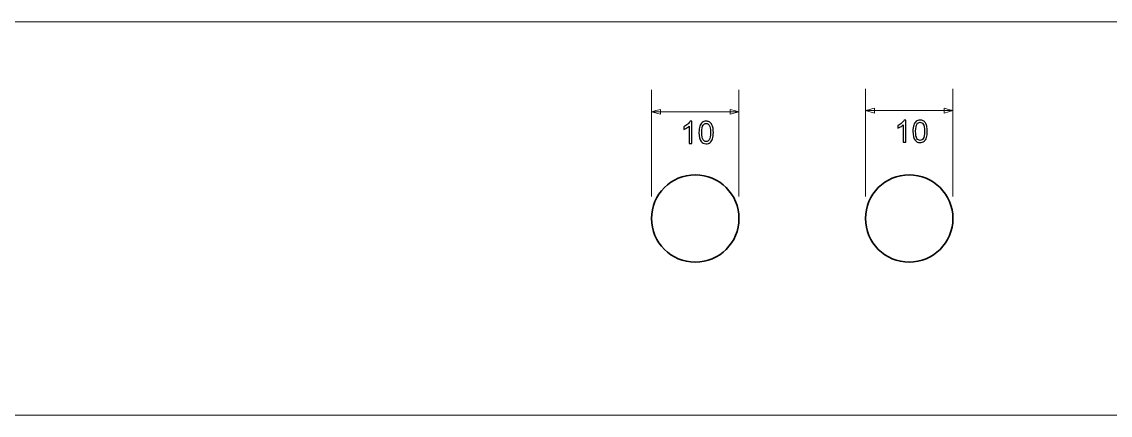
# Model space of a CAD drawing. Header units: millimetres. Extents: x -202 to 277, y -231 to 44.
# Drawn here: x -85.5 to 38.9, y -230.6 to -185.6 of the extents above; entities that cross this region are included whole.
import ezdxf

# ---------------------------------------------------------------- set-up
doc = ezdxf.new("R2010")
doc.units = ezdxf.units.MM
doc.header["$MEASUREMENT"] = 0
doc.layers.add('Chassi', color=7, linetype='Continuous')
doc.layers.add('Medidas', color=7, linetype='Continuous')

msp = doc.modelspace()

# ---------------------------------------------------------------- linework, layer by layer
at = {"layer": 'Chassi', "color": 7, "lineweight": 18, "true_color": 0xffffff}
msp.add_open_spline([(178.6942, -230.5818), (178.6942, -230.5818), (-146.3058, -230.5818), (-146.3058, -230.5818), (-146.3058, -230.5818), (-146.3058, -230.5818), (-146.3058, -185.5818), (-146.3058, -185.5818), (-146.3058, -185.5818), (-146.3058, -185.5818), (178.6942, -185.5818), (178.6942, -185.5818), (178.6942, -185.5818), (178.6942, -185.5818), (178.6942, -230.5818), (178.6942, -230.5818)], degree=3, knots=[0, 0, 0, 0, 0.2, 0.2, 0.2, 0.20000001, 0.4, 0.4, 0.4, 0.40000001, 0.6, 0.6, 0.6, 0.60000001, 1, 1, 1, 1], dxfattribs=at)
at = {"layer": 'Chassi', "color": 7, "lineweight": 35, "true_color": 0xffffff}
for points in [[(-8.5309, -213.0818), (-11.2923, -213.0818), (-13.5309, -210.8432), (-13.5309, -208.0818), (-13.5309, -208.0818), (-13.5309, -205.3204), (-11.2923, -203.0818), (-8.5309, -203.0818), (-8.5309, -203.0818), (-5.7695, -203.0818), (-3.5309, -205.3204), (-3.5309, -208.0818), (-3.5309, -208.0818), (-3.5309, -210.8432), (-5.7695, -213.0818), (-8.5309, -213.0818)], [(15.9316, -213.0818), (13.1702, -213.0818), (10.9316, -210.8432), (10.9316, -208.0818), (10.9316, -208.0818), (10.9316, -205.3204), (13.1702, -203.0818), (15.9316, -203.0818), (15.9316, -203.0818), (18.693, -203.0818), (20.9316, -205.3204), (20.9316, -208.0818), (20.9316, -208.0818), (20.9316, -210.8432), (18.693, -213.0818), (15.9316, -213.0818)]]:
    msp.add_open_spline(points, degree=3, knots=[0, 0, 0, 0, 0.2, 0.2, 0.2, 0.20000001, 0.4, 0.4, 0.4, 0.40000001, 0.6, 0.6, 0.6, 0.60000001, 1, 1, 1, 1], dxfattribs=at)
at = {"layer": 'Medidas', "color": 240, "lineweight": 9, "true_color": 0xed1f24}
for points in [[(-13.5309, -205.5818), (-13.5309, -205.5818), (-13.5309, -193.3778), (-13.5309, -193.3778)], [(-3.5309, -205.5818), (-3.5309, -205.5818), (-3.5309, -193.3778), (-3.5309, -193.3778)], [(10.9316, -205.5818), (10.9316, -205.5818), (10.9316, -193.2455), (10.9316, -193.2455)], [(20.9316, -205.5818), (20.9316, -205.5818), (20.9316, -193.2455), (20.9316, -193.2455)], [(-13.5309, -195.8778), (-13.5309, -195.8778), (-3.5309, -195.8778), (-3.5309, -195.8778)], [(10.9316, -195.7455), (10.9316, -195.7455), (20.9316, -195.7455), (20.9316, -195.7455)]]:
    msp.add_open_spline(points, degree=3, dxfattribs=at)
for points in [[(-12.5149, -196.15), (-12.5149, -196.15), (-13.5309, -195.8778), (-13.5309, -195.8778), (-13.5309, -195.8778), (-13.5309, -195.8778), (-12.5149, -195.6055), (-12.5149, -195.6055), (-12.5149, -195.6055), (-12.5149, -195.6055), (-12.5149, -196.15), (-12.5149, -196.15)], [(-4.5468, -196.15), (-4.5468, -196.15), (-3.5309, -195.8778), (-3.5309, -195.8778), (-3.5309, -195.8778), (-3.5309, -195.8778), (-4.5468, -195.6055), (-4.5468, -195.6055), (-4.5468, -195.6055), (-4.5468, -195.6055), (-4.5468, -196.15), (-4.5468, -196.15)], [(11.9475, -196.0177), (11.9475, -196.0177), (10.9316, -195.7455), (10.9316, -195.7455), (10.9316, -195.7455), (10.9316, -195.7455), (11.9475, -195.4732), (11.9475, -195.4732), (11.9475, -195.4732), (11.9475, -195.4732), (11.9475, -196.0177), (11.9475, -196.0177)], [(19.9156, -196.0177), (19.9156, -196.0177), (20.9316, -195.7455), (20.9316, -195.7455), (20.9316, -195.7455), (20.9316, -195.7455), (19.9156, -195.4732), (19.9156, -195.4732), (19.9156, -195.4732), (19.9156, -195.4732), (19.9156, -196.0177), (19.9156, -196.0177)]]:
    msp.add_open_spline(points, degree=3, knots=[0, 0, 0, 0, 0.25, 0.25, 0.25, 0.25000001, 0.5, 0.5, 0.5, 0.50000001, 1, 1, 1, 1], dxfattribs=at)
at = {"layer": 'Medidas', "color": 240, "true_color": 0xed1f24}
for points, knots in [([(-8.9051, -199.4903), (-8.9051, -199.4903), (-9.2155, -199.4903), (-9.2155, -199.4903), (-9.2155, -199.4903), (-9.2155, -199.4903), (-9.2155, -197.5136), (-9.2155, -197.5136), (-9.2155, -197.5136), (-9.2902, -197.5853), (-9.3884, -197.6565), (-9.5095, -197.7276), (-9.5095, -197.7276), (-9.6306, -197.7988), (-9.74, -197.8523), (-9.8364, -197.8875), (-9.8364, -197.8875), (-9.8364, -197.8875), (-9.8364, -197.5877), (-9.8364, -197.5877), (-9.8364, -197.5877), (-9.663, -197.5066), (-9.5113, -197.4078), (-9.3813, -197.2914), (-9.3813, -197.2914), (-9.2514, -197.1755), (-9.1591, -197.0632), (-9.105, -196.9539), (-9.105, -196.9539), (-9.105, -196.9539), (-8.9051, -196.9539), (-8.9051, -196.9539), (-8.9051, -196.9539), (-8.9051, -196.9539), (-8.9051, -199.4903), (-8.9051, -199.4903)], [0, 0, 0, 0, 0.1, 0.1, 0.1, 0.10000001, 0.2, 0.2, 0.2, 0.20000001, 0.3, 0.3, 0.3, 0.30000001, 0.4, 0.4, 0.4, 0.40000001, 0.5, 0.5, 0.5, 0.50000001, 0.6, 0.6, 0.6, 0.60000001, 0.7, 0.7, 0.7, 0.70000001, 0.8, 0.8, 0.8, 0.80000001, 1, 1, 1, 1]), ([(-8.1072, -198.2438), (-8.1072, -197.9458), (-8.0767, -197.7047), (-8.0155, -197.5224), (-8.0155, -197.5224), (-7.9538, -197.3396), (-7.8626, -197.1991), (-7.7415, -197.1009), (-7.7415, -197.1009), (-7.621, -197.0027), (-7.4687, -196.9539), (-7.2853, -196.9539), (-7.2853, -196.9539), (-7.1501, -196.9539), (-7.0313, -196.9809), (-6.9284, -197.0356), (-6.9284, -197.0356), (-6.8261, -197.0903), (-6.7414, -197.1691), (-6.6756, -197.272), (-6.6756, -197.272), (-6.6097, -197.3743), (-6.558, -197.4995), (-6.5204, -197.6471), (-6.5204, -197.6471), (-6.4821, -197.7947), (-6.4633, -197.994), (-6.4633, -198.2438), (-6.4633, -198.2438), (-6.4633, -198.5402), (-6.4939, -198.7801), (-6.5545, -198.9623), (-6.5545, -198.9623), (-6.615, -199.1452), (-6.7062, -199.2857), (-6.8273, -199.3845), (-6.8273, -199.3845), (-6.9478, -199.4832), (-7.1007, -199.5326), (-7.2853, -199.5326), (-7.2853, -199.5326), (-7.5281, -199.5326), (-7.7192, -199.4462), (-7.8579, -199.2728), (-7.8579, -199.2728), (-8.0243, -199.0611), (-8.1072, -198.7183), (-8.1072, -198.2438)], [0, 0, 0, 0, 0.07692308, 0.07692308, 0.07692308, 0.07692309, 0.15384615, 0.15384615, 0.15384615, 0.15384616, 0.23076923, 0.23076923, 0.23076923, 0.23076924, 0.30769231, 0.30769231, 0.30769231, 0.30769232, 0.38461538, 0.38461538, 0.38461538, 0.38461539, 0.46153846, 0.46153846, 0.46153846, 0.46153847, 0.53846154, 0.53846154, 0.53846154, 0.53846155, 0.61538462, 0.61538462, 0.61538462, 0.61538463, 0.69230769, 0.69230769, 0.69230769, 0.6923077, 0.76923077, 0.76923077, 0.76923077, 0.76923078, 0.84615385, 0.84615385, 0.84615385, 0.84615386, 1, 1, 1, 1]), ([(-7.7897, -198.245), (-7.7897, -198.6607), (-7.7415, -198.937), (-7.6445, -199.0734), (-7.6445, -199.0734), (-7.5475, -199.2104), (-7.4276, -199.2786), (-7.2853, -199.2786), (-7.2853, -199.2786), (-7.143, -199.2786), (-7.0231, -199.2098), (-6.926, -199.0729), (-6.926, -199.0729), (-6.829, -198.9353), (-6.7808, -198.6595), (-6.7808, -198.245), (-6.7808, -198.245), (-6.7808, -197.8293), (-6.829, -197.553), (-6.926, -197.4166), (-6.926, -197.4166), (-7.0225, -197.2796), (-7.1436, -197.2114), (-7.2888, -197.2114), (-7.2888, -197.2114), (-7.4311, -197.2114), (-7.5452, -197.272), (-7.6304, -197.3925), (-7.6304, -197.3925), (-7.7368, -197.5459), (-7.7897, -197.8305), (-7.7897, -198.245)], [0, 0, 0, 0, 0.11111111, 0.11111111, 0.11111111, 0.11111112, 0.22222222, 0.22222222, 0.22222222, 0.22222223, 0.33333333, 0.33333333, 0.33333333, 0.33333334, 0.44444444, 0.44444444, 0.44444444, 0.44444445, 0.55555556, 0.55555556, 0.55555556, 0.55555557, 0.66666667, 0.66666667, 0.66666667, 0.66666668, 0.77777778, 0.77777778, 0.77777778, 0.77777779, 1, 1, 1, 1]), ([(15.5574, -199.358), (15.5574, -199.358), (15.247, -199.358), (15.247, -199.358), (15.247, -199.358), (15.247, -199.358), (15.247, -197.3813), (15.247, -197.3813), (15.247, -197.3813), (15.1723, -197.453), (15.0741, -197.5242), (14.953, -197.5953), (14.953, -197.5953), (14.8319, -197.6665), (14.7225, -197.72), (14.6261, -197.7552), (14.6261, -197.7552), (14.6261, -197.7552), (14.6261, -197.4554), (14.6261, -197.4554), (14.6261, -197.4554), (14.7995, -197.3743), (14.9512, -197.2755), (15.0812, -197.1591), (15.0812, -197.1591), (15.2111, -197.0432), (15.3034, -196.9309), (15.3575, -196.8216), (15.3575, -196.8216), (15.3575, -196.8216), (15.5574, -196.8216), (15.5574, -196.8216), (15.5574, -196.8216), (15.5574, -196.8216), (15.5574, -199.358), (15.5574, -199.358)], [0, 0, 0, 0, 0.1, 0.1, 0.1, 0.10000001, 0.2, 0.2, 0.2, 0.20000001, 0.3, 0.3, 0.3, 0.30000001, 0.4, 0.4, 0.4, 0.40000001, 0.5, 0.5, 0.5, 0.50000001, 0.6, 0.6, 0.6, 0.60000001, 0.7, 0.7, 0.7, 0.70000001, 0.8, 0.8, 0.8, 0.80000001, 1, 1, 1, 1]), ([(16.3553, -198.1115), (16.3553, -197.8135), (16.3858, -197.5724), (16.447, -197.3901), (16.447, -197.3901), (16.5087, -197.2073), (16.5999, -197.0668), (16.721, -196.9686), (16.721, -196.9686), (16.8415, -196.8704), (16.9938, -196.8216), (17.1772, -196.8216), (17.1772, -196.8216), (17.3124, -196.8216), (17.4312, -196.8486), (17.5341, -196.9033), (17.5341, -196.9033), (17.6364, -196.958), (17.7211, -197.0368), (17.7869, -197.1397), (17.7869, -197.1397), (17.8528, -197.242), (17.9045, -197.3672), (17.9421, -197.5148), (17.9421, -197.5148), (17.9804, -197.6624), (17.9992, -197.8617), (17.9992, -198.1115), (17.9992, -198.1115), (17.9992, -198.4079), (17.9686, -198.6478), (17.908, -198.83), (17.908, -198.83), (17.8475, -199.0129), (17.7563, -199.1534), (17.6352, -199.2522), (17.6352, -199.2522), (17.5147, -199.3509), (17.3618, -199.4003), (17.1772, -199.4003), (17.1772, -199.4003), (16.9344, -199.4003), (16.7433, -199.3139), (16.6046, -199.1405), (16.6046, -199.1405), (16.4382, -198.9288), (16.3553, -198.586), (16.3553, -198.1115)], [0, 0, 0, 0, 0.07692308, 0.07692308, 0.07692308, 0.07692309, 0.15384615, 0.15384615, 0.15384615, 0.15384616, 0.23076923, 0.23076923, 0.23076923, 0.23076924, 0.30769231, 0.30769231, 0.30769231, 0.30769232, 0.38461538, 0.38461538, 0.38461538, 0.38461539, 0.46153846, 0.46153846, 0.46153846, 0.46153847, 0.53846154, 0.53846154, 0.53846154, 0.53846155, 0.61538462, 0.61538462, 0.61538462, 0.61538463, 0.69230769, 0.69230769, 0.69230769, 0.6923077, 0.76923077, 0.76923077, 0.76923077, 0.76923078, 0.84615385, 0.84615385, 0.84615385, 0.84615386, 1, 1, 1, 1]), ([(16.6728, -198.1127), (16.6728, -198.5284), (16.721, -198.8047), (16.818, -198.9411), (16.818, -198.9411), (16.915, -199.0781), (17.0349, -199.1463), (17.1772, -199.1463), (17.1772, -199.1463), (17.3195, -199.1463), (17.4394, -199.0775), (17.5365, -198.9406), (17.5365, -198.9406), (17.6335, -198.803), (17.6817, -198.5272), (17.6817, -198.1127), (17.6817, -198.1127), (17.6817, -197.697), (17.6335, -197.4207), (17.5365, -197.2843), (17.5365, -197.2843), (17.44, -197.1473), (17.3189, -197.0791), (17.1737, -197.0791), (17.1737, -197.0791), (17.0314, -197.0791), (16.9173, -197.1397), (16.8321, -197.2602), (16.8321, -197.2602), (16.7257, -197.4136), (16.6728, -197.6982), (16.6728, -198.1127)], [0, 0, 0, 0, 0.11111111, 0.11111111, 0.11111111, 0.11111112, 0.22222222, 0.22222222, 0.22222222, 0.22222223, 0.33333333, 0.33333333, 0.33333333, 0.33333334, 0.44444444, 0.44444444, 0.44444444, 0.44444445, 0.55555556, 0.55555556, 0.55555556, 0.55555557, 0.66666667, 0.66666667, 0.66666667, 0.66666668, 0.77777778, 0.77777778, 0.77777778, 0.77777779, 1, 1, 1, 1])]:
    msp.add_open_spline(points, degree=3, knots=knots, dxfattribs=at)

doc.saveas('drawing.dxf')
